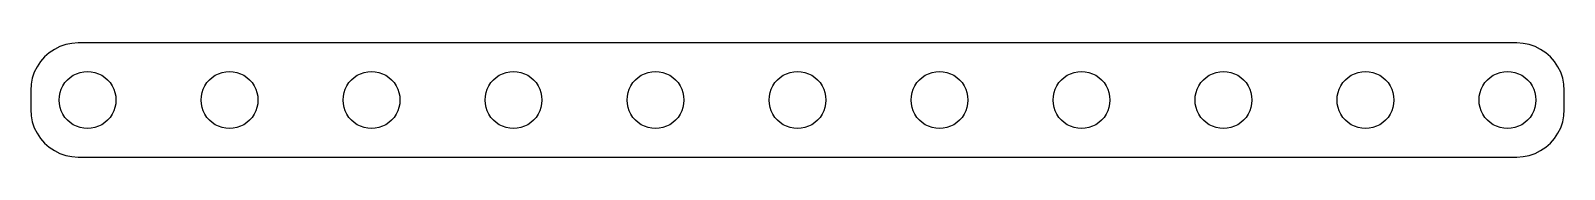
# Model space of a CAD drawing. Header units: metres. Extents: x -81 to 81, y -6 to 6.
import ezdxf

# ---------------------------------------------------------------- set-up
doc = ezdxf.new("R2010")
doc.units = ezdxf.units.M

msp = doc.modelspace()

# ---------------------------------------------------------------- linework, layer by layer
for p, q in [((-79.0488, 4.97176), (-79.5405, 4.54053)), ((-78.505, 5.33511), (-79.0488, 4.97176)), ((-77.9184, 5.62439), (-78.505, 5.33511)), ((-77.2991, 5.83463), (-77.9184, 5.62439)), ((-76.6576, 5.96222), (-77.2991, 5.83463)), ((-76.005, 6.00499), (-76.6576, 5.96222)), ((76.005, 6.00499), (-76.005, 6.00499)), ((76.6576, 5.96222), (76.005, 6.00499)), ((77.2991, 5.83463), (76.6576, 5.96222)), ((77.9184, 5.62439), (77.2991, 5.83463)), ((78.505, 5.33511), (77.9184, 5.62439)), ((79.0488, 4.97176), (78.505, 5.33511)), ((79.5405, 4.54053), (79.0488, 4.97176)), ((-80.3351, 3.50499), (-80.6244, 2.91841)), ((-79.9718, 4.0488), (-80.3351, 3.50499)), ((-79.5405, 4.54053), (-79.9718, 4.0488)), ((79.9718, 4.0488), (79.5405, 4.54053)), ((80.3351, 3.50499), (79.9718, 4.0488)), ((80.6244, 2.91841), (80.3351, 3.50499)), ((-80.9622, 1.65762), (-81.005, 1.00499)), ((-80.8346, 2.29909), (-80.9622, 1.65762)), ((-80.6244, 2.91841), (-80.8346, 2.29909)), ((-77.5981, 1.5), (-77.3801, 1.82628)), ((-77.3801, 1.82628), (-77.1213, 2.12131)), ((-77.1213, 2.12131), (-76.8263, 2.38005)), ((-76.8263, 2.38005), (-76.5, 2.59807)), ((-76.5, 2.59807), (-76.148, 2.77164)), ((-76.148, 2.77164), (-75.7765, 2.89777)), ((-75.7765, 2.89777), (-75.3916, 2.97432)), ((-75.3916, 2.97432), (-75, 3)), ((-75, 3), (-74.6084, 2.97432)), ((-74.6084, 2.97432), (-74.2235, 2.89777)), ((-74.2235, 2.89777), (-73.8519, 2.77164)), ((-73.8519, 2.77164), (-73.5, 2.59807)), ((-73.5, 2.59807), (-73.1737, 2.38005)), ((-73.1737, 2.38005), (-72.8787, 2.12131)), ((-72.8787, 2.12131), (-72.6199, 1.82628)), ((-72.6199, 1.82628), (-72.4019, 1.5)), ((-62.5981, 1.5), (-62.3801, 1.82628)), ((-62.3801, 1.82628), (-62.1213, 2.12131)), ((-62.1213, 2.12131), (-61.8263, 2.38005)), ((-61.8263, 2.38005), (-61.5, 2.59807)), ((-61.5, 2.59807), (-61.148, 2.77164)), ((-61.148, 2.77164), (-60.7765, 2.89777)), ((-60.7765, 2.89777), (-60.3916, 2.97432)), ((-60.3916, 2.97432), (-60, 3)), ((-60, 3), (-59.6084, 2.97432)), ((-59.6084, 2.97432), (-59.2235, 2.89777)), ((-59.2235, 2.89777), (-58.8519, 2.77164)), ((-58.8519, 2.77164), (-58.5, 2.59807)), ((-58.5, 2.59807), (-58.1737, 2.38005)), ((-58.1737, 2.38005), (-57.8787, 2.12131)), ((-57.8787, 2.12131), (-57.6199, 1.82628)), ((-57.6199, 1.82628), (-57.4019, 1.5)), ((-47.5981, 1.5), (-47.3801, 1.82628)), ((-47.3801, 1.82628), (-47.1213, 2.12131)), ((-47.1213, 2.12131), (-46.8263, 2.38005)), ((-46.8263, 2.38005), (-46.5, 2.59807)), ((-46.5, 2.59807), (-46.148, 2.77164)), ((-46.148, 2.77164), (-45.7765, 2.89777)), ((-45.7765, 2.89777), (-45.3916, 2.97432)), ((-45.3916, 2.97432), (-45, 3)), ((-45, 3), (-44.6084, 2.97432)), ((-44.6084, 2.97432), (-44.2235, 2.89777)), ((-44.2235, 2.89777), (-43.8519, 2.77164)), ((-43.8519, 2.77164), (-43.5, 2.59807)), ((-43.5, 2.59807), (-43.1737, 2.38005)), ((-43.1737, 2.38005), (-42.8787, 2.12131)), ((-42.8787, 2.12131), (-42.6199, 1.82628)), ((-42.6199, 1.82628), (-42.4019, 1.5)), ((-32.5981, 1.5), (-32.3801, 1.82628)), ((-32.3801, 1.82628), (-32.1213, 2.12131)), ((-32.1213, 2.12131), (-31.8263, 2.38005)), ((-31.8263, 2.38005), (-31.5, 2.59807)), ((-31.5, 2.59807), (-31.148, 2.77164)), ((-31.148, 2.77164), (-30.7764, 2.89777)), ((-30.7764, 2.89777), (-30.3916, 2.97432)), ((-30.3916, 2.97432), (-30, 3)), ((-30, 3), (-29.6084, 2.97432)), ((-29.6084, 2.97432), (-29.2235, 2.89777)), ((-29.2235, 2.89777), (-28.8519, 2.77164)), ((-28.8519, 2.77164), (-28.5, 2.59807)), ((-28.5, 2.59807), (-28.1737, 2.38005)), ((-28.1737, 2.38005), (-27.8787, 2.12131)), ((-27.8787, 2.12131), (-27.6199, 1.82628)), ((-27.6199, 1.82628), (-27.4019, 1.5)), ((-17.5981, 1.5), (-17.3801, 1.82628)), ((-17.3801, 1.82628), (-17.1213, 2.12131)), ((-17.1213, 2.12131), (-16.8263, 2.38005)), ((-16.8263, 2.38005), (-16.5, 2.59807)), ((-16.5, 2.59807), (-16.148, 2.77164)), ((-16.148, 2.77164), (-15.7764, 2.89777)), ((-15.7764, 2.89777), (-15.3916, 2.97432)), ((-15.3916, 2.97432), (-15, 3)), ((-15, 3), (-14.6084, 2.97432)), ((-14.6084, 2.97432), (-14.2235, 2.89777)), ((-14.2235, 2.89777), (-13.8519, 2.77164)), ((-13.8519, 2.77164), (-13.5, 2.59807)), ((-13.5, 2.59807), (-13.1737, 2.38005)), ((-13.1737, 2.38005), (-12.8787, 2.12131)), ((-12.8787, 2.12131), (-12.6199, 1.82628)), ((-12.6199, 1.82628), (-12.4019, 1.5)), ((-2.59807, 1.5), (-2.38005, 1.82628)), ((-2.38005, 1.82628), (-2.12131, 2.12131)), ((-2.12131, 2.12131), (-1.82628, 2.38005)), ((-1.82628, 2.38005), (-1.5, 2.59807)), ((-1.5, 2.59807), (-1.14804, 2.77164)), ((-1.14804, 2.77164), (-0.776443, 2.89777)), ((-0.776443, 2.89777), (-0.391571, 2.97432)), ((-0.391571, 2.97432), (0, 3)), ((0, 3), (0.391571, 2.97432)), ((0.391571, 2.97432), (0.776443, 2.89777)), ((0.776443, 2.89777), (1.14804, 2.77164)), ((1.14804, 2.77164), (1.5, 2.59807)), ((1.5, 2.59807), (1.82628, 2.38005)), ((1.82628, 2.38005), (2.12131, 2.12131)), ((2.12131, 2.12131), (2.38005, 1.82628)), ((2.38005, 1.82628), (2.59807, 1.5)), ((12.4019, 1.5), (12.6199, 1.82628)), ((12.6199, 1.82628), (12.8787, 2.12131)), ((12.8787, 2.12131), (13.1737, 2.38005)), ((13.1737, 2.38005), (13.5, 2.59807)), ((13.5, 2.59807), (13.8519, 2.77164)), ((13.8519, 2.77164), (14.2235, 2.89777)), ((14.2235, 2.89777), (14.6084, 2.97432)), ((14.6084, 2.97432), (15, 3)), ((15, 3), (15.3916, 2.97432)), ((15.3916, 2.97432), (15.7764, 2.89777)), ((15.7764, 2.89777), (16.148, 2.77164)), ((16.148, 2.77164), (16.5, 2.59807)), ((16.5, 2.59807), (16.8263, 2.38005)), ((16.8263, 2.38005), (17.1213, 2.12131)), ((17.1213, 2.12131), (17.3801, 1.82628)), ((17.3801, 1.82628), (17.5981, 1.5)), ((27.4019, 1.5), (27.6199, 1.82628)), ((27.6199, 1.82628), (27.8787, 2.12131)), ((27.8787, 2.12131), (28.1737, 2.38005)), ((28.1737, 2.38005), (28.5, 2.59807)), ((28.5, 2.59807), (28.8519, 2.77164)), ((28.8519, 2.77164), (29.2235, 2.89777)), ((29.2235, 2.89777), (29.6084, 2.97432)), ((29.6084, 2.97432), (30, 3)), ((30, 3), (30.3916, 2.97432)), ((30.3916, 2.97432), (30.7764, 2.89777)), ((30.7764, 2.89777), (31.148, 2.77164)), ((31.148, 2.77164), (31.5, 2.59807)), ((31.5, 2.59807), (31.8263, 2.38005)), ((31.8263, 2.38005), (32.1213, 2.12131)), ((32.1213, 2.12131), (32.3801, 1.82628)), ((32.3801, 1.82628), (32.5981, 1.5)), ((42.4019, 1.5), (42.6199, 1.82628)), ((42.6199, 1.82628), (42.8787, 2.12131)), ((42.8787, 2.12131), (43.1737, 2.38005)), ((43.1737, 2.38005), (43.5, 2.59807)), ((43.5, 2.59807), (43.8519, 2.77164)), ((43.8519, 2.77164), (44.2235, 2.89777)), ((44.2235, 2.89777), (44.6084, 2.97432)), ((44.6084, 2.97432), (45, 3)), ((45, 3), (45.3916, 2.97432)), ((45.3916, 2.97432), (45.7765, 2.89777)), ((45.7765, 2.89777), (46.148, 2.77164)), ((46.148, 2.77164), (46.5, 2.59807)), ((46.5, 2.59807), (46.8263, 2.38005)), ((46.8263, 2.38005), (47.1213, 2.12131)), ((47.1213, 2.12131), (47.3801, 1.82628)), ((47.3801, 1.82628), (47.5981, 1.5)), ((57.4019, 1.5), (57.6199, 1.82628)), ((57.6199, 1.82628), (57.8787, 2.12131)), ((57.8787, 2.12131), (58.1737, 2.38005)), ((58.1737, 2.38005), (58.5, 2.59807)), ((58.5, 2.59807), (58.8519, 2.77164)), ((58.8519, 2.77164), (59.2235, 2.89777)), ((59.2235, 2.89777), (59.6084, 2.97432)), ((59.6084, 2.97432), (60, 3)), ((60, 3), (60.3916, 2.97432)), ((60.3916, 2.97432), (60.7765, 2.89777)), ((60.7765, 2.89777), (61.148, 2.77164)), ((61.148, 2.77164), (61.5, 2.59807)), ((61.5, 2.59807), (61.8263, 2.38005)), ((61.8263, 2.38005), (62.1213, 2.12131)), ((62.1213, 2.12131), (62.3801, 1.82628)), ((62.3801, 1.82628), (62.5981, 1.5)), ((72.4019, 1.5), (72.6199, 1.82628)), ((72.6199, 1.82628), (72.8787, 2.12131)), ((72.8787, 2.12131), (73.1737, 2.38005)), ((73.1737, 2.38005), (73.5, 2.59807)), ((73.5, 2.59807), (73.8519, 2.77164)), ((73.8519, 2.77164), (74.2235, 2.89777)), ((74.2235, 2.89777), (74.6084, 2.97432)), ((74.6084, 2.97432), (75, 3)), ((75, 3), (75.3916, 2.97432)), ((75.3916, 2.97432), (75.7765, 2.89777)), ((75.7765, 2.89777), (76.148, 2.77164)), ((76.148, 2.77164), (76.5, 2.59807)), ((76.5, 2.59807), (76.8263, 2.38005)), ((76.8263, 2.38005), (77.1213, 2.12131)), ((77.1213, 2.12131), (77.3801, 1.82628)), ((77.3801, 1.82628), (77.5981, 1.5)), ((80.8346, 2.29909), (80.6244, 2.91841)), ((80.9622, 1.65762), (80.8346, 2.29909)), ((81.005, 1.00499), (80.9622, 1.65762)), ((-81.005, 1.00499), (-81.005, -1.00499)), ((-78, 0), (-77.9743, 0.391571)), ((-77.9743, -0.391571), (-78, 0)), ((-77.9743, 0.391571), (-77.8978, 0.776443)), ((-77.8978, 0.776443), (-77.7716, 1.14804)), ((-77.7716, 1.14804), (-77.5981, 1.5)), ((-72.4019, 1.5), (-72.2284, 1.14804)), ((-72.2284, 1.14804), (-72.1022, 0.776443)), ((-72.1022, 0.776443), (-72.0257, 0.391571)), ((-72.0257, 0.391571), (-72, 0)), ((-72, 0), (-72.0257, -0.391571)), ((-63, 0), (-62.9743, 0.391571)), ((-62.9743, -0.391571), (-63, 0)), ((-62.9743, 0.391571), (-62.8978, 0.776443)), ((-62.8978, 0.776443), (-62.7716, 1.14804)), ((-62.7716, 1.14804), (-62.5981, 1.5)), ((-57.4019, 1.5), (-57.2284, 1.14804)), ((-57.2284, 1.14804), (-57.1022, 0.776443)), ((-57.1022, 0.776443), (-57.0257, 0.391571)), ((-57.0257, 0.391571), (-57, 0)), ((-57, 0), (-57.0257, -0.391571)), ((-48, 0), (-47.9743, 0.391571)), ((-47.9743, -0.391571), (-48, 0)), ((-47.9743, 0.391571), (-47.8978, 0.776443)), ((-47.8978, 0.776443), (-47.7716, 1.14804)), ((-47.7716, 1.14804), (-47.5981, 1.5)), ((-42.4019, 1.5), (-42.2284, 1.14804)), ((-42.2284, 1.14804), (-42.1022, 0.776443)), ((-42.1022, 0.776443), (-42.0257, 0.391571)), ((-42.0257, 0.391571), (-42, 0)), ((-42, 0), (-42.0257, -0.391571)), ((-33, 0), (-32.9743, 0.391571)), ((-32.9743, -0.391571), (-33, 0)), ((-32.9743, 0.391571), (-32.8978, 0.776443)), ((-32.8978, 0.776443), (-32.7716, 1.14804)), ((-32.7716, 1.14804), (-32.5981, 1.5)), ((-27.4019, 1.5), (-27.2283, 1.14804)), ((-27.2283, 1.14804), (-27.1022, 0.776443)), ((-27.1022, 0.776443), (-27.0257, 0.391571)), ((-27.0257, 0.391571), (-27, 0)), ((-27, 0), (-27.0257, -0.391571)), ((-18, 0), (-17.9743, 0.391571)), ((-17.9743, -0.391571), (-18, 0)), ((-17.9743, 0.391571), (-17.8978, 0.776443)), ((-17.8978, 0.776443), (-17.7716, 1.14804)), ((-17.7716, 1.14804), (-17.5981, 1.5)), ((-12.4019, 1.5), (-12.2283, 1.14804)), ((-12.2283, 1.14804), (-12.1022, 0.776443)), ((-12.1022, 0.776443), (-12.0257, 0.391571)), ((-12.0257, 0.391571), (-12, 0)), ((-12, 0), (-12.0257, -0.391571)), ((-3, 0), (-2.97432, 0.391571)), ((-2.97432, -0.391571), (-3, 0)), ((-2.97432, 0.391571), (-2.89777, 0.776443)), ((-2.89777, 0.776443), (-2.77164, 1.14804)), ((-2.77164, 1.14804), (-2.59807, 1.5)), ((2.59807, 1.5), (2.77164, 1.14804)), ((2.77164, 1.14804), (2.89777, 0.776443)), ((2.89777, 0.776443), (2.97432, 0.391571)), ((2.97432, 0.391571), (3, 0)), ((3, 0), (2.97432, -0.391571)), ((12, 0), (12.0257, 0.391571)), ((12.0257, -0.391571), (12, 0)), ((12.0257, 0.391571), (12.1022, 0.776443)), ((12.1022, 0.776443), (12.2283, 1.14804)), ((12.2283, 1.14804), (12.4019, 1.5)), ((17.5981, 1.5), (17.7716, 1.14804)), ((17.7716, 1.14804), (17.8978, 0.776443)), ((17.8978, 0.776443), (17.9743, 0.391571)), ((17.9743, 0.391571), (18, 0)), ((18, 0), (17.9743, -0.391571)), ((27, 0), (27.0257, 0.391571)), ((27.0257, -0.391571), (27, 0)), ((27.0257, 0.391571), (27.1022, 0.776443)), ((27.1022, 0.776443), (27.2283, 1.14804)), ((27.2283, 1.14804), (27.4019, 1.5)), ((32.5981, 1.5), (32.7716, 1.14804)), ((32.7716, 1.14804), (32.8978, 0.776443)), ((32.8978, 0.776443), (32.9743, 0.391571)), ((32.9743, 0.391571), (33, 0)), ((33, 0), (32.9743, -0.391571)), ((42, 0), (42.0257, 0.391571)), ((42.0257, -0.391571), (42, 0)), ((42.0257, 0.391571), (42.1022, 0.776443)), ((42.1022, 0.776443), (42.2284, 1.14804)), ((42.2284, 1.14804), (42.4019, 1.5)), ((47.5981, 1.5), (47.7716, 1.14804)), ((47.7716, 1.14804), (47.8978, 0.776443)), ((47.8978, 0.776443), (47.9743, 0.391571)), ((47.9743, 0.391571), (48, 0)), ((48, 0), (47.9743, -0.391571)), ((57, 0), (57.0257, 0.391571)), ((57.0257, -0.391571), (57, 0)), ((57.0257, 0.391571), (57.1022, 0.776443)), ((57.1022, 0.776443), (57.2284, 1.14804)), ((57.2284, 1.14804), (57.4019, 1.5)), ((62.5981, 1.5), (62.7716, 1.14804)), ((62.7716, 1.14804), (62.8978, 0.776443)), ((62.8978, 0.776443), (62.9743, 0.391571)), ((62.9743, 0.391571), (63, 0)), ((63, 0), (62.9743, -0.391571)), ((72, 0), (72.0257, 0.391571)), ((72.0257, -0.391571), (72, 0)), ((72.0257, 0.391571), (72.1022, 0.776443)), ((72.1022, 0.776443), (72.2284, 1.14804)), ((72.2284, 1.14804), (72.4019, 1.5)), ((77.5981, 1.5), (77.7716, 1.14804)), ((77.7716, 1.14804), (77.8978, 0.776443)), ((77.8978, 0.776443), (77.9743, 0.391571)), ((77.9743, 0.391571), (78, 0)), ((78, 0), (77.9743, -0.391571)), ((81.005, -1.00499), (81.005, 1.00499)), ((-81.005, -1.00499), (-80.9622, -1.65762)), ((-77.8978, -0.776443), (-77.9743, -0.391571)), ((-77.7716, -1.14804), (-77.8978, -0.776443)), ((-77.5981, -1.5), (-77.7716, -1.14804)), ((-77.3801, -1.82628), (-77.5981, -1.5)), ((-72.4019, -1.5), (-72.6199, -1.82628)), ((-72.2284, -1.14804), (-72.4019, -1.5)), ((-72.1022, -0.776443), (-72.2284, -1.14804)), ((-72.0257, -0.391571), (-72.1022, -0.776443)), ((-62.8978, -0.776443), (-62.9743, -0.391571)), ((-62.7716, -1.14804), (-62.8978, -0.776443)), ((-62.5981, -1.5), (-62.7716, -1.14804)), ((-62.3801, -1.82628), (-62.5981, -1.5)), ((-57.4019, -1.5), (-57.6199, -1.82628)), ((-57.2284, -1.14804), (-57.4019, -1.5)), ((-57.1022, -0.776443), (-57.2284, -1.14804)), ((-57.0257, -0.391571), (-57.1022, -0.776443)), ((-47.8978, -0.776443), (-47.9743, -0.391571)), ((-47.7716, -1.14804), (-47.8978, -0.776443)), ((-47.5981, -1.5), (-47.7716, -1.14804)), ((-47.3801, -1.82628), (-47.5981, -1.5)), ((-42.4019, -1.5), (-42.6199, -1.82628)), ((-42.2284, -1.14804), (-42.4019, -1.5)), ((-42.1022, -0.776443), (-42.2284, -1.14804)), ((-42.0257, -0.391571), (-42.1022, -0.776443)), ((-32.8978, -0.776443), (-32.9743, -0.391571)), ((-32.7716, -1.14804), (-32.8978, -0.776443)), ((-32.5981, -1.5), (-32.7716, -1.14804)), ((-32.3801, -1.82628), (-32.5981, -1.5)), ((-27.4019, -1.5), (-27.6199, -1.82628)), ((-27.2283, -1.14804), (-27.4019, -1.5)), ((-27.1022, -0.776443), (-27.2283, -1.14804)), ((-27.0257, -0.391571), (-27.1022, -0.776443)), ((-17.8978, -0.776443), (-17.9743, -0.391571)), ((-17.7716, -1.14804), (-17.8978, -0.776443)), ((-17.5981, -1.5), (-17.7716, -1.14804)), ((-17.3801, -1.82628), (-17.5981, -1.5)), ((-12.4019, -1.5), (-12.6199, -1.82628)), ((-12.2283, -1.14804), (-12.4019, -1.5)), ((-12.1022, -0.776443), (-12.2283, -1.14804)), ((-12.0257, -0.391571), (-12.1022, -0.776443)), ((-2.89777, -0.776443), (-2.97432, -0.391571)), ((-2.77164, -1.14804), (-2.89777, -0.776443)), ((-2.59807, -1.5), (-2.77164, -1.14804)), ((-2.38005, -1.82628), (-2.59807, -1.5)), ((2.59807, -1.5), (2.38005, -1.82628)), ((2.77164, -1.14804), (2.59807, -1.5)), ((2.89777, -0.776443), (2.77164, -1.14804)), ((2.97432, -0.391571), (2.89777, -0.776443)), ((12.1022, -0.776443), (12.0257, -0.391571)), ((12.2283, -1.14804), (12.1022, -0.776443)), ((12.4019, -1.5), (12.2283, -1.14804)), ((12.6199, -1.82628), (12.4019, -1.5)), ((17.5981, -1.5), (17.3801, -1.82628)), ((17.7716, -1.14804), (17.5981, -1.5)), ((17.8978, -0.776443), (17.7716, -1.14804)), ((17.9743, -0.391571), (17.8978, -0.776443)), ((27.1022, -0.776443), (27.0257, -0.391571)), ((27.2283, -1.14804), (27.1022, -0.776443)), ((27.4019, -1.5), (27.2283, -1.14804)), ((27.6199, -1.82628), (27.4019, -1.5)), ((32.5981, -1.5), (32.3801, -1.82628)), ((32.7716, -1.14804), (32.5981, -1.5)), ((32.8978, -0.776443), (32.7716, -1.14804)), ((32.9743, -0.391571), (32.8978, -0.776443)), ((42.1022, -0.776443), (42.0257, -0.391571)), ((42.2284, -1.14804), (42.1022, -0.776443)), ((42.4019, -1.5), (42.2284, -1.14804)), ((42.6199, -1.82628), (42.4019, -1.5)), ((47.5981, -1.5), (47.3801, -1.82628)), ((47.7716, -1.14804), (47.5981, -1.5)), ((47.8978, -0.776443), (47.7716, -1.14804)), ((47.9743, -0.391571), (47.8978, -0.776443)), ((57.1022, -0.776443), (57.0257, -0.391571)), ((57.2284, -1.14804), (57.1022, -0.776443)), ((57.4019, -1.5), (57.2284, -1.14804)), ((57.6199, -1.82628), (57.4019, -1.5)), ((62.5981, -1.5), (62.3801, -1.82628)), ((62.7716, -1.14804), (62.5981, -1.5)), ((62.8978, -0.776443), (62.7716, -1.14804)), ((62.9743, -0.391571), (62.8978, -0.776443)), ((72.1022, -0.776443), (72.0257, -0.391571)), ((72.2284, -1.14804), (72.1022, -0.776443)), ((72.4019, -1.5), (72.2284, -1.14804)), ((72.6199, -1.82628), (72.4019, -1.5)), ((77.5981, -1.5), (77.3801, -1.82628)), ((77.7716, -1.14804), (77.5981, -1.5)), ((77.8978, -0.776443), (77.7716, -1.14804)), ((77.9743, -0.391571), (77.8978, -0.776443)), ((80.9622, -1.65762), (81.005, -1.00499)), ((-80.9622, -1.65762), (-80.8346, -2.29909)), ((-80.8346, -2.29909), (-80.6244, -2.91841)), ((-80.6244, -2.91841), (-80.3351, -3.50499)), ((-77.1213, -2.12131), (-77.3801, -1.82628)), ((-76.8263, -2.38005), (-77.1213, -2.12131)), ((-76.5, -2.59807), (-76.8263, -2.38005)), ((-76.148, -2.77164), (-76.5, -2.59807)), ((-75.7765, -2.89777), (-76.148, -2.77164)), ((-75.3916, -2.97432), (-75.7765, -2.89777)), ((-75, -3), (-75.3916, -2.97432)), ((-74.6084, -2.97432), (-75, -3)), ((-74.2235, -2.89777), (-74.6084, -2.97432)), ((-73.8519, -2.77164), (-74.2235, -2.89777)), ((-73.5, -2.59807), (-73.8519, -2.77164)), ((-73.1737, -2.38005), (-73.5, -2.59807)), ((-72.8787, -2.12131), (-73.1737, -2.38005)), ((-72.6199, -1.82628), (-72.8787, -2.12131)), ((-62.1213, -2.12131), (-62.3801, -1.82628)), ((-61.8263, -2.38005), (-62.1213, -2.12131)), ((-61.5, -2.59807), (-61.8263, -2.38005)), ((-61.148, -2.77164), (-61.5, -2.59807)), ((-60.7765, -2.89777), (-61.148, -2.77164)), ((-60.3916, -2.97432), (-60.7765, -2.89777)), ((-60, -3), (-60.3916, -2.97432)), ((-59.6084, -2.97432), (-60, -3)), ((-59.2235, -2.89777), (-59.6084, -2.97432)), ((-58.8519, -2.77164), (-59.2235, -2.89777)), ((-58.5, -2.59807), (-58.8519, -2.77164)), ((-58.1737, -2.38005), (-58.5, -2.59807)), ((-57.8787, -2.12131), (-58.1737, -2.38005)), ((-57.6199, -1.82628), (-57.8787, -2.12131)), ((-47.1213, -2.12131), (-47.3801, -1.82628)), ((-46.8263, -2.38005), (-47.1213, -2.12131)), ((-46.5, -2.59807), (-46.8263, -2.38005)), ((-46.148, -2.77164), (-46.5, -2.59807)), ((-45.7765, -2.89777), (-46.148, -2.77164)), ((-45.3916, -2.97432), (-45.7765, -2.89777)), ((-45, -3), (-45.3916, -2.97432)), ((-44.6084, -2.97432), (-45, -3)), ((-44.2235, -2.89777), (-44.6084, -2.97432)), ((-43.8519, -2.77164), (-44.2235, -2.89777)), ((-43.5, -2.59807), (-43.8519, -2.77164)), ((-43.1737, -2.38005), (-43.5, -2.59807)), ((-42.8787, -2.12131), (-43.1737, -2.38005)), ((-42.6199, -1.82628), (-42.8787, -2.12131)), ((-32.1213, -2.12131), (-32.3801, -1.82628)), ((-31.8263, -2.38005), (-32.1213, -2.12131)), ((-31.5, -2.59807), (-31.8263, -2.38005)), ((-31.148, -2.77164), (-31.5, -2.59807)), ((-30.7764, -2.89777), (-31.148, -2.77164)), ((-30.3916, -2.97432), (-30.7764, -2.89777)), ((-30, -3), (-30.3916, -2.97432)), ((-29.6084, -2.97432), (-30, -3)), ((-29.2235, -2.89777), (-29.6084, -2.97432)), ((-28.8519, -2.77164), (-29.2235, -2.89777)), ((-28.5, -2.59807), (-28.8519, -2.77164)), ((-28.1737, -2.38005), (-28.5, -2.59807)), ((-27.8787, -2.12131), (-28.1737, -2.38005)), ((-27.6199, -1.82628), (-27.8787, -2.12131)), ((-17.1213, -2.12131), (-17.3801, -1.82628)), ((-16.8263, -2.38005), (-17.1213, -2.12131)), ((-16.5, -2.59807), (-16.8263, -2.38005)), ((-16.148, -2.77164), (-16.5, -2.59807)), ((-15.7764, -2.89777), (-16.148, -2.77164)), ((-15.3916, -2.97432), (-15.7764, -2.89777)), ((-15, -3), (-15.3916, -2.97432)), ((-14.6084, -2.97432), (-15, -3)), ((-14.2235, -2.89777), (-14.6084, -2.97432)), ((-13.8519, -2.77164), (-14.2235, -2.89777)), ((-13.5, -2.59807), (-13.8519, -2.77164)), ((-13.1737, -2.38005), (-13.5, -2.59807)), ((-12.8787, -2.12131), (-13.1737, -2.38005)), ((-12.6199, -1.82628), (-12.8787, -2.12131)), ((-2.12131, -2.12131), (-2.38005, -1.82628)), ((-1.82628, -2.38005), (-2.12131, -2.12131)), ((-1.5, -2.59807), (-1.82628, -2.38005)), ((-1.14804, -2.77164), (-1.5, -2.59807)), ((-0.776443, -2.89777), (-1.14804, -2.77164)), ((-0.391571, -2.97432), (-0.776443, -2.89777)), ((0, -3), (-0.391571, -2.97432)), ((0.391571, -2.97432), (0, -3)), ((0.776443, -2.89777), (0.391571, -2.97432)), ((1.14804, -2.77164), (0.776443, -2.89777)), ((1.5, -2.59807), (1.14804, -2.77164)), ((1.82628, -2.38005), (1.5, -2.59807)), ((2.12131, -2.12131), (1.82628, -2.38005)), ((2.38005, -1.82628), (2.12131, -2.12131)), ((12.8787, -2.12131), (12.6199, -1.82628)), ((13.1737, -2.38005), (12.8787, -2.12131)), ((13.5, -2.59807), (13.1737, -2.38005)), ((13.8519, -2.77164), (13.5, -2.59807)), ((14.2235, -2.89777), (13.8519, -2.77164)), ((14.6084, -2.97432), (14.2235, -2.89777)), ((15, -3), (14.6084, -2.97432)), ((15.3916, -2.97432), (15, -3)), ((15.7764, -2.89777), (15.3916, -2.97432)), ((16.148, -2.77164), (15.7764, -2.89777)), ((16.5, -2.59807), (16.148, -2.77164)), ((16.8263, -2.38005), (16.5, -2.59807)), ((17.1213, -2.12131), (16.8263, -2.38005)), ((17.3801, -1.82628), (17.1213, -2.12131)), ((27.8787, -2.12131), (27.6199, -1.82628)), ((28.1737, -2.38005), (27.8787, -2.12131)), ((28.5, -2.59807), (28.1737, -2.38005)), ((28.8519, -2.77164), (28.5, -2.59807)), ((29.2235, -2.89777), (28.8519, -2.77164)), ((29.6084, -2.97432), (29.2235, -2.89777)), ((30, -3), (29.6084, -2.97432)), ((30.3916, -2.97432), (30, -3)), ((30.7764, -2.89777), (30.3916, -2.97432)), ((31.148, -2.77164), (30.7764, -2.89777)), ((31.5, -2.59807), (31.148, -2.77164)), ((31.8263, -2.38005), (31.5, -2.59807)), ((32.1213, -2.12131), (31.8263, -2.38005)), ((32.3801, -1.82628), (32.1213, -2.12131)), ((42.8787, -2.12131), (42.6199, -1.82628)), ((43.1737, -2.38005), (42.8787, -2.12131)), ((43.5, -2.59807), (43.1737, -2.38005)), ((43.8519, -2.77164), (43.5, -2.59807)), ((44.2235, -2.89777), (43.8519, -2.77164)), ((44.6084, -2.97432), (44.2235, -2.89777)), ((45, -3), (44.6084, -2.97432)), ((45.3916, -2.97432), (45, -3)), ((45.7765, -2.89777), (45.3916, -2.97432)), ((46.148, -2.77164), (45.7765, -2.89777)), ((46.5, -2.59807), (46.148, -2.77164)), ((46.8263, -2.38005), (46.5, -2.59807)), ((47.1213, -2.12131), (46.8263, -2.38005)), ((47.3801, -1.82628), (47.1213, -2.12131)), ((57.8787, -2.12131), (57.6199, -1.82628)), ((58.1737, -2.38005), (57.8787, -2.12131)), ((58.5, -2.59807), (58.1737, -2.38005)), ((58.8519, -2.77164), (58.5, -2.59807)), ((59.2235, -2.89777), (58.8519, -2.77164)), ((59.6084, -2.97432), (59.2235, -2.89777)), ((60, -3), (59.6084, -2.97432)), ((60.3916, -2.97432), (60, -3)), ((60.7765, -2.89777), (60.3916, -2.97432)), ((61.148, -2.77164), (60.7765, -2.89777)), ((61.5, -2.59807), (61.148, -2.77164)), ((61.8263, -2.38005), (61.5, -2.59807)), ((62.1213, -2.12131), (61.8263, -2.38005)), ((62.3801, -1.82628), (62.1213, -2.12131)), ((72.8787, -2.12131), (72.6199, -1.82628)), ((73.1737, -2.38005), (72.8787, -2.12131)), ((73.5, -2.59807), (73.1737, -2.38005)), ((73.8519, -2.77164), (73.5, -2.59807)), ((74.2235, -2.89777), (73.8519, -2.77164)), ((74.6084, -2.97432), (74.2235, -2.89777)), ((75, -3), (74.6084, -2.97432)), ((75.3916, -2.97432), (75, -3)), ((75.7765, -2.89777), (75.3916, -2.97432)), ((76.148, -2.77164), (75.7765, -2.89777)), ((76.5, -2.59807), (76.148, -2.77164)), ((76.8263, -2.38005), (76.5, -2.59807)), ((77.1213, -2.12131), (76.8263, -2.38005)), ((77.3801, -1.82628), (77.1213, -2.12131)), ((80.3351, -3.50499), (80.6244, -2.91841)), ((80.6244, -2.91841), (80.8346, -2.29909)), ((80.8346, -2.29909), (80.9622, -1.65762)), ((-80.3351, -3.50499), (-79.9718, -4.0488)), ((-79.9718, -4.0488), (-79.5405, -4.54053)), ((-79.5405, -4.54053), (-79.0488, -4.97176)), ((79.0488, -4.97176), (79.5405, -4.54053)), ((79.5405, -4.54053), (79.9718, -4.0488)), ((79.9718, -4.0488), (80.3351, -3.50499)), ((-79.0488, -4.97176), (-78.505, -5.33511)), ((-78.505, -5.33511), (-77.9184, -5.62439)), ((-77.9184, -5.62439), (-77.2991, -5.83463)), ((-77.2991, -5.83463), (-76.6576, -5.96222)), ((-76.6576, -5.96222), (-76.005, -6.00499)), ((-76.005, -6.00499), (76.005, -6.00499)), ((76.005, -6.00499), (76.6576, -5.96222)), ((76.6576, -5.96222), (77.2991, -5.83463)), ((77.2991, -5.83463), (77.9184, -5.62439)), ((77.9184, -5.62439), (78.505, -5.33511)), ((78.505, -5.33511), (79.0488, -4.97176))]:
    msp.add_line(p, q)

doc.saveas('drawing.dxf')
